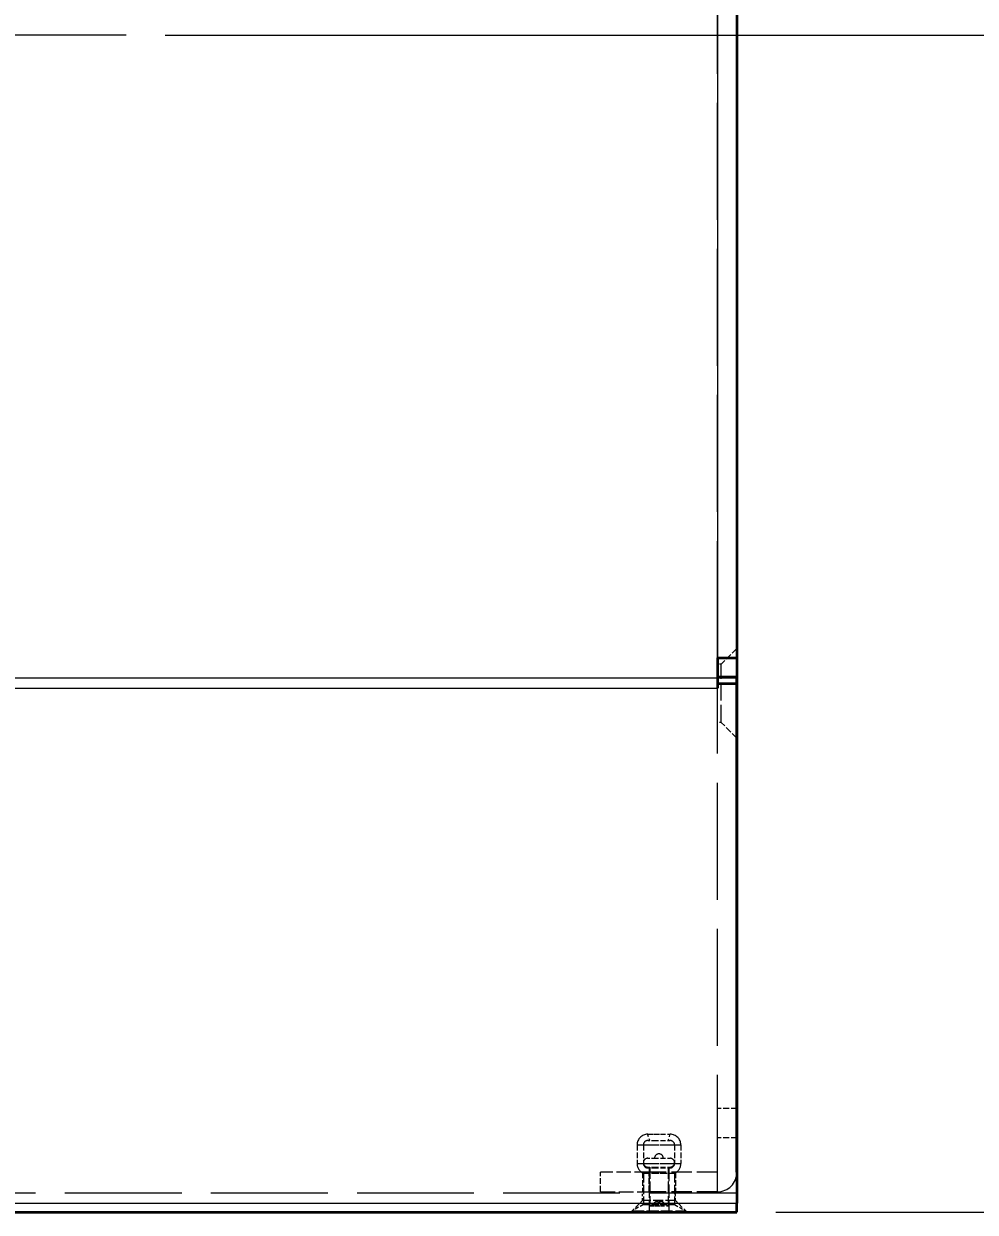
# Model space of a CAD drawing. Extents: x 23 to 587, y 4 to 413.
# Drawn here: x 346.8 to 395.6, y 147.7 to 208.8 of the extents above; entities that cross this region are included whole.
import ezdxf
from ezdxf.enums import TextEntityAlignment as Align

# ---------------------------------------------------------------- set-up
doc = ezdxf.new("R2010")
doc.units = 0
doc.linetypes.add('DASHDOT', pattern=[18.5, 12, -3, 0.5, -3])
doc.linetypes.add('DASHED', pattern=[15, 12, -3])
doc.layers.get('0').update_dxf_attribs({"lineweight": 13})
doc.styles.get("Standard").update_dxf_attribs({"font": 'isocp.shx'})

# ---------------------------------------------------------------- blocks, each defined once
blk = doc.blocks.new('BLOCK343')
at = {"color": 7, "lineweight": 13}
blk.add_line((497.69, 153.4), (599.99, 153.4), dxfattribs=at)
blk = doc.blocks.new('BLOCK344')
at = {"color": 7, "lineweight": 13}
for p, q in [((558.39, 226.8), (612.95, 226.8)), ((608.95, 32.5), (608.95, 226.8)), ((560.39, 32.5), (612.95, 32.5))]:
    blk.add_line(p, q, dxfattribs=at)
for points in [[(609.99, 222.94), (608.95, 226.8), (607.92, 222.94)], [(607.92, 36.36), (608.95, 32.5), (609.99, 36.36)]]:
    blk.add_lwpolyline(points, dxfattribs=at)
blk.add_text('194.3', height=7, rotation=90, dxfattribs=at).set_placement((604.95, 116.35), (604.95, 142.95), align=Align.FIT)
blk = doc.blocks.new('BLOCK350')
at = {"color": 7, "linetype": 'DASHDOT', "lineweight": 13}
blk.add_line((493.69, 153.4), (335.09, 153.4), dxfattribs=at)
blk = doc.blocks.new('BLOCK372')
at = {"color": 7, "linetype": 'DASHED', "lineweight": 13}
for p, q in [((554.39, 89.44), (554.39, 222.8)), ((-65.61, 87.39), (556.39, 87.39)), ((554.39, 34.6), (554.39, 86.31)), ((-67.61, 34.5), (556.39, 34.5))]:
    blk.add_line(p, q, dxfattribs=at)
at = {"color": 7, "lineweight": 13}
for p, q in [((554.39, 222.8), (554.39, 89.44)), ((-65.61, 87.39), (554.39, 87.39)), ((-65.61, 86.31), (554.39, 86.31)), ((-67.61, 33.42), (556.39, 33.42))]:
    blk.add_line(p, q, dxfattribs=at)
at = {"color": 7, "lineweight": 35}
for p, q in [((556.39, 222.7), (556.39, 89.44)), ((556.39, 36.6), (556.39, 87.44)), ((556.39, 86.8), (556.39, 33.42)), ((-67.61, 32.5), (556.39, 32.5))]:
    blk.add_line(p, q, dxfattribs=at)
at = {"color": 7, "linetype": 'DASHED', "lineweight": 13, "ltscale": 0.056569}
for p, q in [((556.39, 90.4), (554.79, 88.8)), ((556.39, 81.2), (554.79, 82.8))]:
    blk.add_line(p, q, dxfattribs=at)
at = {"color": 7, "lineweight": 35, "ltscale": 0.05}
for p, q in [((554.39, 89.44), (554.39, 87.44)), ((554.39, 89.44), (556.39, 89.44)), ((556.39, 89.44), (556.39, 87.44)), ((556.39, 87.44), (554.39, 87.44)), ((554.39, 86.8), (556.39, 86.8))]:
    blk.add_line(p, q, dxfattribs=at)
at = {"color": 7, "linetype": 'DASHED', "lineweight": 13, "ltscale": 0.01}
for p, q in [((554.79, 88.8), (554.39, 88.8)), ((554.79, 82.8), (554.39, 82.8))]:
    blk.add_line(p, q, dxfattribs=at)
at = {"color": 7, "linetype": 'DASHED', "lineweight": 13, "ltscale": 0.15}
blk.add_line((554.79, 82.8), (554.79, 88.8), dxfattribs=at)
blk.add_line((554.79, 82.8), (554.79, 88.8), dxfattribs=at)
at = {"color": 7, "linetype": 'DASHED', "lineweight": 13, "ltscale": 0.001353}
blk.add_line((554.39, 87.39), (554.39, 87.44), dxfattribs=at)
at = {"color": 7, "lineweight": 35, "ltscale": 0.0147}
blk.add_line((554.39, 87.39), (554.39, 86.8), dxfattribs=at)
at = {"color": 7, "lineweight": 35, "ltscale": 0.012361}
blk.add_line((554.39, 86.8), (554.39, 86.31), dxfattribs=at)
at = {"color": 7, "lineweight": 35, "ltscale": 0.016053}
blk.add_line((556.39, 87.44), (556.39, 86.8), dxfattribs=at)
at = {"color": 7, "linetype": 'DASHED', "lineweight": 13, "ltscale": 0.05}
for p, q in [((556.39, 43.15), (554.39, 43.15)), ((556.39, 40.15), (554.39, 40.15)), ((542.39, 34.6), (542.39, 36.6)), ((546.69, 36.6), (546.69, 34.6)), ((547.39, 34.6), (547.39, 36.6)), ((547.39, 34.6), (547.39, 36.6)), ((550.09, 36.6), (550.09, 34.6))]:
    blk.add_line(p, q, dxfattribs=at)
at = {"color": 7, "linetype": 'DASHED', "lineweight": 13, "ltscale": 0.042533}
for p, q in [((547.24, 40.51), (548.94, 40.51)), ((547.84, 40.51), (549.54, 40.51)), ((547.84, 39.86), (549.54, 39.86)), ((547.84, 38.04), (549.54, 38.04)), ((547.84, 37.14), (549.54, 37.14)), ((547.84, 37.05), (549.54, 37.05))]:
    blk.add_line(p, q, dxfattribs=at)
at = {"color": 7, "linetype": 'DASHED', "lineweight": 13, "ltscale": 0.017002}
for p, q in [((547.44, 39.86), (547.24, 40.51)), ((549.34, 39.86), (549.54, 40.51))]:
    blk.add_line(p, q, dxfattribs=at)
at = {"color": 7, "linetype": 'DASHED', "lineweight": 13, "ltscale": 0.083218}
for p, q in [((546.14, 39.41), (549.47, 39.41)), ((547.31, 39.41), (550.64, 39.41)), ((546.14, 37.5), (549.47, 37.5)), ((547.31, 37.5), (550.64, 37.5))]:
    blk.add_line(p, q, dxfattribs=at)
at = {"color": 7, "linetype": 'DASHED', "lineweight": 13, "ltscale": 0.047663}
for p, q in [((546.14, 39.41), (546.14, 37.5)), ((546.79, 39.41), (546.79, 37.5)), ((549.99, 39.41), (549.99, 37.5)), ((550.64, 39.41), (550.64, 37.5))]:
    blk.add_line(p, q, dxfattribs=at)
at = {"color": 7, "linetype": 'DASHED', "lineweight": 13, "ltscale": 0.059177}
for p, q in [((546.79, 39.41), (549.16, 39.41)), ((547.62, 39.41), (549.99, 39.41)), ((546.79, 37.5), (549.16, 37.5)), ((547.62, 37.5), (549.99, 37.5)), ((546.79, 36.5), (549.16, 36.5)), ((547.62, 36.5), (549.99, 36.5)), ((546.79, 33.3), (549.16, 33.3)), ((547.62, 33.3), (549.99, 33.3))]:
    blk.add_line(p, q, dxfattribs=at)
at = {"color": 7, "linetype": 'DASHED', "lineweight": 13, "ltscale": 0.014967}
for p, q in [((547.24, 39.86), (547.84, 39.86)), ((547.24, 38.04), (547.84, 38.04)), ((547.24, 37.14), (547.84, 37.14)), ((547.24, 37.05), (547.84, 37.05))]:
    blk.add_line(p, q, dxfattribs=at)
at = {"color": 7, "linetype": 'DASHED', "lineweight": 13, "ltscale": 0.113844}
for p, q in [((547.39, 37.05), (547.39, 32.5)), ((549.39, 37.05), (549.39, 32.5))]:
    blk.add_line(p, q, dxfattribs=at)
at = {"color": 7, "linetype": 'DASHED', "lineweight": 13, "ltscale": 0.099974}
for p, q in [((547.44, 37.14), (547.44, 33.15)), ((549.34, 37.14), (549.34, 33.15))]:
    blk.add_line(p, q, dxfattribs=at)
at = {"color": 7, "linetype": 'DASHED', "lineweight": 13, "ltscale": 0.125}
for p, q in [((547.39, 36.6), (542.39, 36.6)), ((542.39, 34.6), (547.39, 34.6))]:
    blk.add_line(p, q, dxfattribs=at)
at = {"color": 7, "linetype": 'DASHED', "lineweight": 13, "ltscale": 0.08}
for p, q in [((546.79, 36.5), (546.79, 33.3)), ((549.99, 36.5), (549.99, 33.3))]:
    blk.add_line(p, q, dxfattribs=at)
at = {"color": 7, "linetype": 'DASHED', "lineweight": 13, "ltscale": 0.175}
for p, q in [((554.39, 36.6), (547.39, 36.6)), ((554.39, 34.6), (547.39, 34.6))]:
    blk.add_line(p, q, dxfattribs=at)
at = {"color": 7, "linetype": 'DASHED', "lineweight": 13, "ltscale": 0.02}
for p, q in [((546.69, 33.7), (546.69, 34.5)), ((550.09, 33.7), (550.09, 34.5))]:
    blk.add_line(p, q, dxfattribs=at)
at = {"color": 7, "linetype": 'DASHED', "lineweight": 13, "ltscale": 0.042426}
for p, q in [((545.49, 32.5), (546.69, 33.7)), ((551.29, 32.5), (550.09, 33.7))]:
    blk.add_line(p, q, dxfattribs=at)
at = {"color": 7, "linetype": 'DASHED', "lineweight": 13, "ltscale": 0.031942}
for p, q in [((546.79, 33.3), (545.69, 32.65)), ((549.99, 33.3), (551.09, 32.65))]:
    blk.add_line(p, q, dxfattribs=at)
at = {"color": 7, "linetype": 'DASHED', "lineweight": 13, "ltscale": 0.085}
blk.add_line((550.09, 33.7), (546.69, 33.7), dxfattribs=at)
blk.add_line((550.09, 33.7), (546.69, 33.7), dxfattribs=at)
at = {"color": 7, "linetype": 'DASHED', "lineweight": 13, "ltscale": 0.035136}
for p, q in [((547.44, 33.15), (548.85, 33.15)), ((547.93, 33.15), (549.34, 33.15))]:
    blk.add_line(p, q, dxfattribs=at)
at = {"color": 7, "linetype": 'DASHED', "lineweight": 13, "ltscale": 0.008573}
for p, q in [((548.16, 33.61), (548.5, 33.61)), ((548.62, 33.61), (548.28, 33.61))]:
    blk.add_line(p, q, dxfattribs=at)
at = {"color": 7, "linetype": 'DASHED', "lineweight": 13, "ltscale": 0.003017}
for p, q in [((548.28, 33.61), (548.16, 33.61)), ((548.5, 33.61), (548.62, 33.61))]:
    blk.add_line(p, q, dxfattribs=at)
at = {"color": 7, "lineweight": 35, "ltscale": 0.022939}
blk.add_line((556.39, 32.5), (556.39, 33.42), dxfattribs=at)
at = {"color": 7, "linetype": 'DASHED', "lineweight": 13, "ltscale": 0.099861}
for p, q in [((545.69, 32.65), (549.68, 32.65)), ((547.1, 32.65), (551.09, 32.65))]:
    blk.add_line(p, q, dxfattribs=at)
at = {"color": 7, "linetype": 'DASHED', "lineweight": 13, "ltscale": 0.00375}
for p, q in [((545.69, 32.65), (545.69, 32.5)), ((551.09, 32.65), (551.09, 32.5))]:
    blk.add_line(p, q, dxfattribs=at)
at = {"color": 7, "lineweight": 35, "ltscale": 0.035139}
blk.add_line((545.69, 32.5), (547.1, 32.5), dxfattribs=at)
at = {"color": 7, "lineweight": 35, "ltscale": 0.099861}
blk.add_line((547.1, 32.5), (551.09, 32.5), dxfattribs=at)
at = {"color": 7, "linetype": 'DASHED', "lineweight": 13}
for centre, radius, start, end in [((547.24, 39.41), 1.1, 90, 180), ((549.54, 39.41), 1.1, 0, 90), ((547.24, 39.41), 0.45, 90, 180), ((549.54, 39.41), 0.45, 0, 90), ((547.24, 37.59), 0.45, 90, 270), ((548.39, 38.04), 0.45, 90.0237, 179.9763), ((548.39, 38.04), 0.45, 0.0237, 89.9763), ((549.54, 37.59), 0.45, 270, 90), ((547.24, 37.5), 1.1, 180, 245.8523), ((547.24, 37.5), 0.45, 180, 270), ((549.54, 37.5), 0.45, 270, 360), ((549.54, 37.5), 1.1, 294.1477, 360), ((554.39, 36.6), 2, 270, 0)]:
    blk.add_arc(centre, radius, start, end, dxfattribs=at)
for points, knots in [([(547.44, 33.15), (547.46, 33.15), (547.51, 33.16), (547.58, 33.19), (547.64, 33.22), (547.7, 33.27), (547.76, 33.31), (547.81, 33.37), (547.87, 33.43), (547.92, 33.48), (547.98, 33.53), (548.03, 33.58), (548.1, 33.6), (548.14, 33.61), (548.16, 33.61)], [0, 0, 0, 0, 0.07145, 0.1427416, 0.2149689, 0.2889949, 0.3652286, 0.4434267, 0.5225702, 0.6008754, 0.6761338, 0.7467388, 0.8131866, 0.8741153, 0.8741153, 0.8741153, 0.8741153]), ([(548.16, 33.61), (548.16, 33.61), (548.17, 33.61), (548.19, 33.61), (548.23, 33.6), (548.29, 33.58), (548.34, 33.55), (548.37, 33.52), (548.39, 33.51)], [0, 0, 0, 0, 0.0033711, 0.0190654, 0.0763867, 0.1305325, 0.1890637, 0.256279, 0.256279, 0.256279, 0.256279]), ([(548.62, 33.61), (548.62, 33.61), (548.61, 33.61), (548.59, 33.61), (548.55, 33.6), (548.49, 33.58), (548.44, 33.55), (548.41, 33.52), (548.39, 33.51)], [0, 0, 0, 0, 0.0033711, 0.0190654, 0.0763867, 0.1305325, 0.1890637, 0.256279, 0.256279, 0.256279, 0.256279]), ([(549.34, 33.15), (549.32, 33.15), (549.27, 33.16), (549.2, 33.19), (549.14, 33.22), (549.08, 33.27), (549.02, 33.31), (548.97, 33.37), (548.91, 33.43), (548.86, 33.48), (548.8, 33.53), (548.75, 33.58), (548.68, 33.6), (548.64, 33.61), (548.62, 33.61)], [0, 0, 0, 0, 0.07145, 0.1427416, 0.2149689, 0.2889949, 0.3652286, 0.4434267, 0.5225702, 0.6008754, 0.6761338, 0.7467388, 0.8131866, 0.8741153, 0.8741153, 0.8741153, 0.8741153])]:
    blk.add_open_spline(points, degree=3, knots=knots, dxfattribs=at)

msp = doc.modelspace()

# ---------------------------------------------------------------- block references
at = {"lineweight": 0, "xscale": 0.5, "yscale": 0.5, "zscale": 0.5}
for name in ['BLOCK350', 'BLOCK372', 'BLOCK343', 'BLOCK344']:
    msp.add_blockref(name, (105.216, 131.474), dxfattribs=at)

doc.saveas('drawing.dxf')
